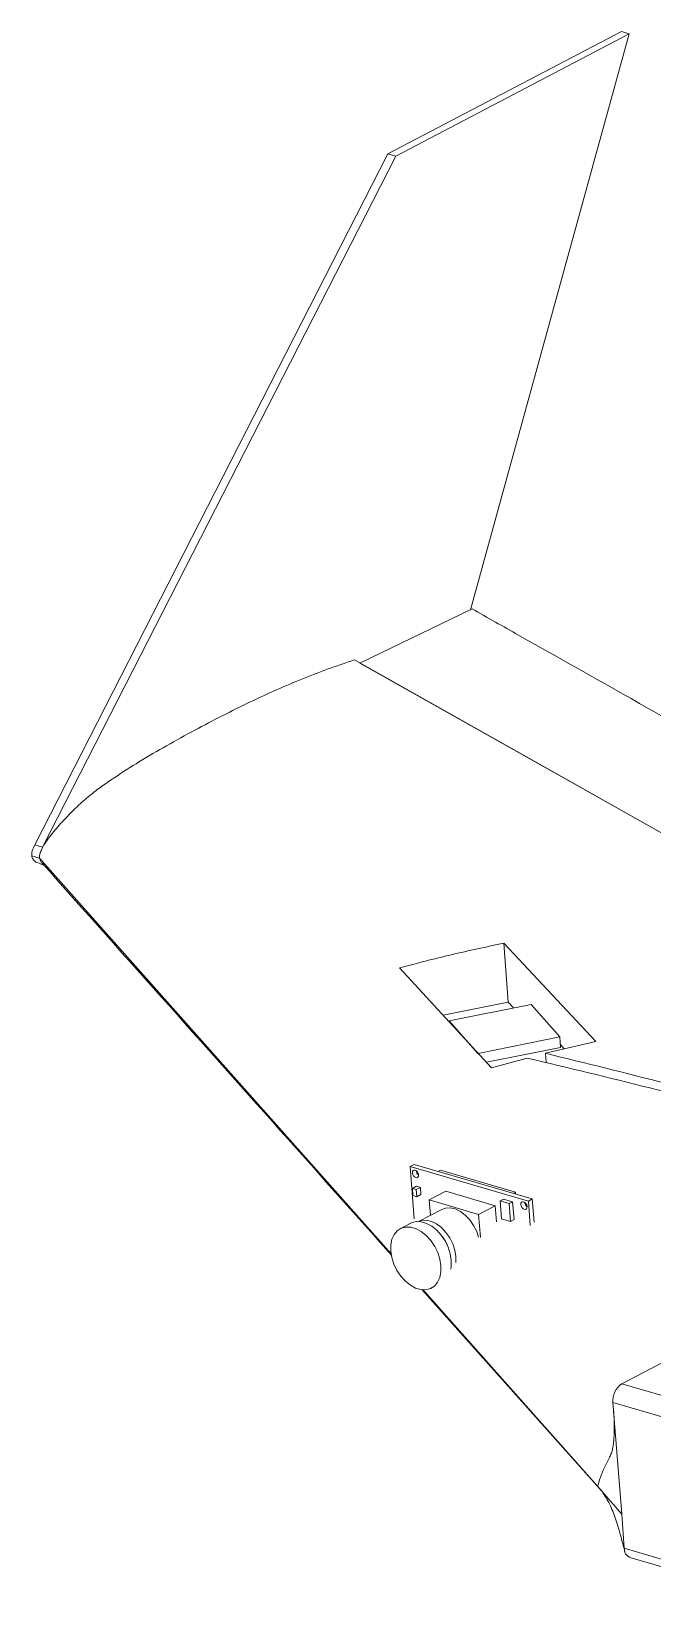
# Model space of a CAD drawing. Header units: inches. Extents: x 0 to 46.8, y 0 to 33.1.
# Drawn here: x 20.067 to 21.31, y 15.319 to 18.491 of the extents above; entities that cross this region are included whole.
import ezdxf

# ---------------------------------------------------------------- set-up
doc = ezdxf.new("R2010")
doc.units = ezdxf.units.IN
doc.header["$MEASUREMENT"] = 0

msp = doc.modelspace()

# ---------------------------------------------------------------- linework, layer by layer
at = {"color": 7, "linetype": 'Continuous', "lineweight": 15}
for p, q in [((21.2485, 18.4912), (20.7809, 18.2463)), ((21.2642, 18.4866), (20.7966, 18.2417)), ((20.9463, 17.3333), (21.2642, 18.4866)), ((21.2642, 18.4866), (21.2485, 18.4912)), ((20.7809, 18.2463), (20.0735, 16.8625)), ((20.7966, 18.2417), (20.0892, 16.8579)), ((20.7966, 18.2417), (20.7809, 18.2463)), ((20.7246, 17.2266), (20.9495, 17.3349)), ((22.0788, 16.4634), (20.7135, 17.2329)), ((21.5566, 16.7577), (20.7246, 17.2266)), ((20.0892, 16.8579), (20.0735, 16.8625)), ((20.0896, 16.8581), (20.0892, 16.8579)), ((20.0831, 16.8359), (20.0674, 16.8405)), ((20.7875, 16.0429), (20.0831, 16.8359)), ((20.0843, 16.824), (20.0917, 16.8219)), ((21.1971, 16.4685), (21.0126, 16.6653)), ((21.0218, 16.5475), (21.0126, 16.6653)), ((20.8037, 16.6158), (20.9885, 16.4156)), ((21.0218, 16.5475), (20.8911, 16.5211)), ((21.0674, 16.5427), (20.9037, 16.5096)), ((21.0322, 16.5356), (21.0218, 16.5475)), ((21.1248, 16.4775), (21.0674, 16.5427)), ((20.9037, 16.5096), (20.9039, 16.5073)), ((20.9037, 16.5096), (20.9611, 16.4445)), ((20.9618, 16.4446), (21.1248, 16.4775)), ((21.0963, 16.4448), (21.1971, 16.4685)), ((21.1248, 16.4775), (21.1265, 16.4567)), ((20.9782, 16.4268), (21.1265, 16.4567)), ((20.9885, 16.4156), (21.0596, 16.4354)), ((21.0963, 16.4448), (21.0978, 16.4261)), ((21.134, 16.4537), (21.126, 16.4628)), ((20.8252, 16.2182), (20.833, 16.2223)), ((21.062, 16.1489), (20.8252, 16.2182)), ((20.8252, 16.2182), (20.8334, 16.1132)), ((21.0698, 16.153), (20.833, 16.2223)), ((20.886, 16.2106), (20.8813, 16.2081)), ((20.886, 16.2106), (21.0361, 16.1667)), ((20.8297, 16.1741), (20.838, 16.1785)), ((20.8457, 16.1763), (20.838, 16.1785)), ((20.8297, 16.1741), (20.8308, 16.1598)), ((20.8374, 16.1719), (20.8297, 16.1741)), ((20.8308, 16.1598), (20.8385, 16.1575)), ((20.8374, 16.1719), (20.8457, 16.1763)), ((20.8385, 16.1575), (20.8374, 16.1719)), ((20.8385, 16.1575), (20.8468, 16.1619)), ((20.8468, 16.1619), (20.8457, 16.1763)), ((20.8635, 16.1512), (20.8965, 16.1685)), ((20.8635, 16.1512), (20.8659, 16.1204)), ((20.9623, 16.1222), (20.8635, 16.1512)), ((20.9954, 16.1395), (20.8965, 16.1685)), ((21.0055, 16.1494), (21.0122, 16.1529)), ((21.0237, 16.144), (21.0055, 16.1494)), ((21.0055, 16.1494), (21.0083, 16.1135)), ((21.0305, 16.1476), (21.0122, 16.1529)), ((21.0237, 16.144), (21.0305, 16.1476)), ((21.0333, 16.1117), (21.0305, 16.1476)), ((21.0361, 16.1667), (21.0314, 16.1642)), ((21.0361, 16.1667), (21.0364, 16.1628)), ((21.062, 16.1489), (21.0698, 16.153)), ((21.0658, 16.1002), (21.062, 16.1489)), ((21.0734, 16.1067), (21.0698, 16.153)), ((20.8884, 16.1322), (20.8419, 16.1078)), ((20.9623, 16.1222), (20.9954, 16.1395)), ((20.9659, 16.0766), (20.9623, 16.1222)), ((20.9979, 16.1071), (20.9954, 16.1395)), ((21.0265, 16.1081), (21.0237, 16.144)), ((20.8264, 16.1043), (20.8056, 16.0934)), ((21.0083, 16.1135), (21.0265, 16.1081)), ((21.0265, 16.1081), (21.0333, 16.1117)), ((20.9659, 16.0766), (20.9663, 16.0768)), ((20.9666, 16.0764), (20.9659, 16.0766)), ((20.8489, 15.9719), (21.2104, 15.5661)), ((21.2005, 15.5778), (20.8504, 15.972)), ((20.8678, 15.9745), (20.8695, 15.9754)), ((21.2491, 15.783), (21.4235, 15.8743)), ((21.2491, 15.783), (21.6441, 15.6674)), ((21.2315, 15.7452), (21.6264, 15.6297)), ((21.2489, 15.522), (21.2315, 15.7452)), ((21.2489, 15.522), (21.2005, 15.5778)), ((21.2542, 15.4533), (21.2489, 15.522)), ((21.2542, 15.4533), (21.6492, 15.3377)), ((21.2649, 15.4351), (21.6614, 15.3191))]:
    msp.add_line(p, q, dxfattribs=at)
at = {"color": 7, "linetype": 'Continuous', "lineweight": 15, "flags": 128}
for points in [[(20.8421, 16.2016), (20.8414, 16.2046), (20.8399, 16.2074), (20.8377, 16.2097), (20.8353, 16.2109), (20.833, 16.211), (20.8311, 16.21), (20.83, 16.2079), (20.8297, 16.2052), (20.8304, 16.2022), (20.832, 16.1993), (20.8341, 16.1971), (20.8365, 16.1958), (20.8388, 16.1957), (20.8407, 16.1968), (20.8419, 16.1988), (20.8421, 16.2016)], [(21.047, 16.1416), (21.0477, 16.1386), (21.0492, 16.1358), (21.0514, 16.1335), (21.0538, 16.1323), (21.0561, 16.1322), (21.058, 16.1332), (21.0591, 16.1353), (21.0594, 16.138), (21.0587, 16.141), (21.0571, 16.1439), (21.055, 16.1461), (21.0526, 16.1474), (21.0503, 16.1475), (21.0484, 16.1464), (21.0472, 16.1444), (21.047, 16.1416)], [(20.9623, 16.0766), (20.9585, 16.088), (20.9524, 16.1002), (20.9447, 16.1112), (20.9357, 16.1207), (20.9259, 16.1281), (20.9157, 16.133), (20.9056, 16.1353), (20.896, 16.1349), (20.8884, 16.1322)], [(20.8868, 16.0193), (20.8848, 16.0324), (20.8806, 16.0455), (20.8745, 16.0581), (20.8667, 16.0697), (20.8576, 16.0797), (20.8476, 16.0877), (20.8372, 16.0933), (20.8267, 16.0964), (20.8166, 16.0968), (20.8075, 16.0943), (20.7996, 16.0893), (20.7933, 16.0818), (20.7889, 16.0723), (20.7866, 16.0611), (20.7865, 16.0487), (20.7886, 16.0356), (20.7928, 16.0225), (20.7989, 16.0099), (20.8067, 15.9983), (20.8157, 15.9883), (20.8257, 15.9803), (20.8362, 15.9746), (20.8467, 15.9716), (20.8567, 15.9712), (20.8659, 15.9736), (20.8738, 15.9787), (20.8801, 15.9861), (20.8844, 15.9957), (20.8867, 16.0069), (20.8868, 16.0193)], [(20.9076, 16.0302), (20.9056, 16.0433), (20.9014, 16.0564), (20.8953, 16.069), (20.8875, 16.0806), (20.8784, 16.0906), (20.8684, 16.0986), (20.858, 16.1042), (20.8475, 16.1073), (20.8374, 16.1076), (20.8283, 16.1052), (20.8264, 16.1043)], [(20.9167, 16.0259), (20.9168, 16.0375), (20.9148, 16.0502), (20.9106, 16.0629), (20.9045, 16.0751), (20.8968, 16.0862), (20.8879, 16.0956), (20.878, 16.103), (20.8678, 16.108), (20.8577, 16.1103), (20.8482, 16.1098), (20.842, 16.1078)], [(20.9067, 16.0122), (20.9075, 16.0178), (20.9076, 16.0302)]]:
    msp.add_lwpolyline(points, dxfattribs=at)
at = {"color": 7, "linetype": 'Continuous', "lineweight": 15}
for centre, radius, start, end in [((20.8489, 16.2102), 0.0113, 181.6368, 233.6378), ((21.0661, 16.1466), 0.0113, 181.6346, 233.6401), ((20.836, 16.0336), 0.0694, 17.1209, 38.1537), ((21.2721, 15.7492), 0.0408, 124.2237, 185.5846), ((21.2709, 15.4513), 0.0167, 173.3013, 252.4001)]:
    msp.add_arc(centre, radius, start, end, dxfattribs=at)
for points, knots in [([(21.7747, 16.8656), (21.772, 16.8673), (21.7585, 16.8757), (21.6987, 16.9102), (21.4586, 17.0479), (21.1961, 17.1956), (20.9804, 17.3174), (20.9495, 17.3349)], [0, 0, 0, 0, 0.010449, 0.052238, 0.219386, 0.88797, 1, 1, 1, 1]), ([(20.0831, 16.8359), (20.0831, 16.8375), (20.083, 16.841), (20.085, 16.8491), (20.0902, 16.8598), (20.0986, 16.8727), (20.1123, 16.8903), (20.1302, 16.9105), (20.1531, 16.9343), (20.1767, 16.9559), (20.2017, 16.9755), (20.2348, 16.9985), (20.2777, 17.026), (20.3312, 17.0577), (20.3865, 17.0883), (20.442, 17.1175), (20.4965, 17.1447), (20.5508, 17.17), (20.6048, 17.1932), (20.6592, 17.2145), (20.6953, 17.2267), (20.7135, 17.2329)], [0, 0, 0, 0, 0.005259, 0.011121, 0.024871, 0.04172, 0.06068, 0.09936, 0.134357, 0.176054, 0.214834, 0.253276, 0.331294, 0.414477, 0.501059, 0.585912, 0.66976, 0.751655, 0.834525, 0.916993, 1, 1, 1, 1]), ([(20.0674, 16.8405), (20.0674, 16.842), (20.0673, 16.8452), (20.0691, 16.8532), (20.0719, 16.8587), (20.0739, 16.8627)], [0, 0, 0, 0, 0.204092, 0.429464, 1, 1, 1, 1]), ([(20.0831, 16.8359), (20.0831, 16.8374), (20.083, 16.8406), (20.0848, 16.8486), (20.0876, 16.8541), (20.0896, 16.8581)], [0, 0, 0, 0, 0.204092, 0.429464, 1, 1, 1, 1]), ([(20.0846, 16.8251), (20.0815, 16.8257), (20.076, 16.8268), (20.0708, 16.8318), (20.0682, 16.8365), (20.0677, 16.8392), (20.0674, 16.8405)], [0, 0, 0, 0, 0.414252, 0.735715, 0.87533, 1, 1, 1, 1]), ([(20.0874, 16.8272), (20.0868, 16.8277), (20.0854, 16.8289), (20.0839, 16.8319), (20.0834, 16.8346), (20.0831, 16.8359)], [0, 0, 0, 0, 0.262184, 0.651945, 1, 1, 1, 1]), ([(20.0874, 16.8266), (20.2575, 16.6357), (20.4918, 16.3728), (20.7245, 16.1115), (20.7883, 16.04)], [0, 0, 0, 0, 0.726112, 1, 1, 1, 1]), ([(20.0942, 16.8224), (20.0932, 16.8226), (20.0913, 16.8229), (20.09, 16.8245), (20.0894, 16.8253)], [0, 0, 0, 0, 0.539101, 1, 1, 1, 1]), ([(21.0126, 16.6653), (20.9777, 16.6579), (20.9079, 16.6432), (20.8384, 16.6249), (20.8037, 16.6158)], [0, 0, 0, 0, 0.499689, 1, 1, 1, 1]), ([(21.7694, 16.2494), (21.6965, 16.27), (21.5416, 16.3137), (21.3049, 16.3765), (21.1414, 16.4158), (21.0596, 16.4354)], [0, 0, 0, 0, 0.307425, 0.6536663, 1, 1, 1, 1]), ([(21.0963, 16.4448), (21.1768, 16.425), (21.3379, 16.3854), (21.5125, 16.3381), (21.6064, 16.3119), (21.6195, 16.3083)], [0, 0, 0, 0, 0.462423, 0.924969, 1, 1, 1, 1]), ([(21.2324, 15.7337), (21.2328, 15.7277), (21.2336, 15.7167), (21.2341, 15.7022), (21.2341, 15.6907), (21.2339, 15.682), (21.2335, 15.6755), (21.2331, 15.6689), (21.2323, 15.6616), (21.2308, 15.6526), (21.2284, 15.6432), (21.2259, 15.6382), (21.2245, 15.6356)], [0, 0, 0, 0, 0.145349, 0.265341, 0.362616, 0.439442, 0.497696, 0.54142, 0.62263, 0.7287, 0.855875, 1, 1, 1, 1]), ([(21.2248, 15.6353), (21.2209, 15.6284), (21.2151, 15.6183), (21.2094, 15.6034), (21.205, 15.5913), (21.2021, 15.5826), (21.2005, 15.5778)], [0, 0, 0, 0, 0.391643, 0.565635, 0.760459, 1, 1, 1, 1]), ([(21.2005, 15.5778), (21.2021, 15.5759), (21.2046, 15.5727), (21.2079, 15.5689), (21.2096, 15.567), (21.2103, 15.5662)], [0, 0, 0, 0, 0.480522, 0.796411, 1, 1, 1, 1]), ([(21.2103, 15.5662), (21.2152, 15.5584), (21.2256, 15.5422), (21.237, 15.512), (21.2468, 15.4794), (21.2525, 15.4576), (21.2554, 15.4468)], [0, 0, 0, 0, 0.2300112, 0.4783898, 0.7392928, 1, 1, 1, 1])]:
    msp.add_open_spline(points, degree=3, knots=knots, dxfattribs=at)

doc.saveas('drawing.dxf')
